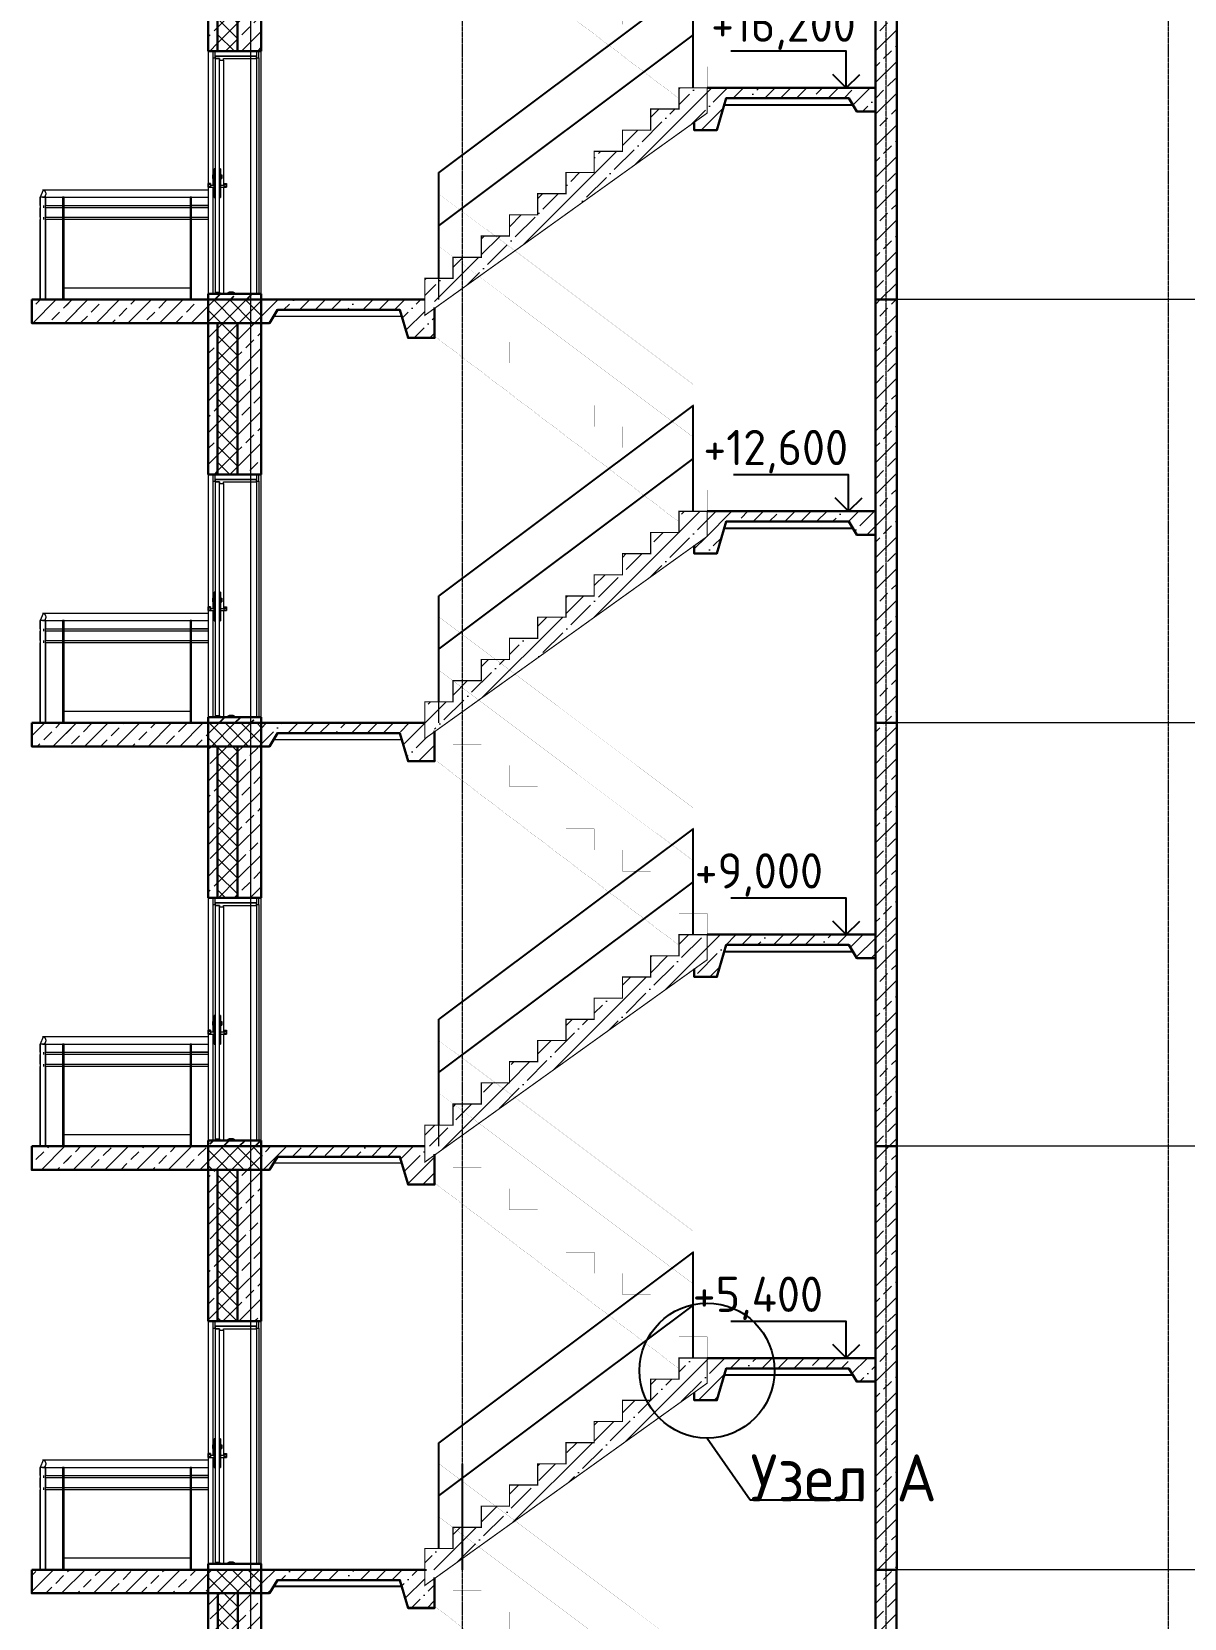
# Model space of a CAD drawing. Header units: millimetres. Extents: x -10163 to 1081624, y -5450 to 230390.
# Drawn here: x 366191 to 375988, y 59377 to 72868 of the extents above; entities that cross this region are included whole.
import ezdxf

# ---------------------------------------------------------------- set-up
doc = ezdxf.new("R2010")
doc.units = ezdxf.units.MM
doc.linetypes.add('Штрих-пунктир', pattern=[24, 20, -1.5, 1, -1.5])
for name, color, linetype, lineweight in [('0.09', 40, 'Continuous', 9), ('0.3', 40, 'Continuous', 30), ('A-DOOR', 250, 'Continuous', 9), ('A-DOOR-FRAM', 250, 'Continuous', 18), ('Балясины', 7, 'Continuous', 9), ('Верхние поручни', 7, 'Continuous', 9), ('Ограждение', 7, 'Continuous', 9), ('Поручни', 250, 'Continuous', 18)]:
    doc.layers.add(name, color=color, linetype=linetype, lineweight=lineweight)
doc.layers.add('0л_штриховка', color=7, linetype='Continuous', lineweight=9, transparency=0.2)
for name, color, linetype in [('0разрез', 7, 'Continuous'), ('Выноски', 130, 'Continuous'), ('Лестница', 7, 'Continuous'), ('норм двкри', 60, 'Continuous'), ('Оси 2', 253, 'Continuous'), ('Перекрытия', 100, 'Continuous'), ('ПРОЁМЫ', 134, 'Continuous'), ('Стены1', 120, 'Continuous'), ('Фундаменты', 40, 'Continuous')]:
    doc.layers.add(name, color=color, linetype=linetype)
doc.styles.add('ГОСТ', font='GOST Common.ttf', dxfattribs={"height": 400})

# ---------------------------------------------------------------- blocks, each defined once
blk = doc.blocks.new('Дверь-Наружная-Двойная-Полное остекление-Деревянный_фасад - 1500 x 2000 мм-347512-Сечение 0')
at = {"layer": 'A-DOOR'}
for p, q in [((-10994, 2063), (-10994, 2006)), ((-10974, 2063), (-10994, 2063)), ((-10974, 2025), (-10974, 2063)), ((-10624, 2063), (-10624, 2025)), ((-10604, 2063), (-10624, 2063)), ((-10604, 2006), (-10604, 2063)), ((-10994, 2006), (-10974, 2006)), ((-10994, 2006), (-10994, 1012)), ((-10974, 2006), (-10974, 2019)), ((-10624, 2019), (-10624, 2006)), ((-10624, 2006), (-10604, 2006)), ((-10604, 2006), (-10604, 0)), ((-10994, 1005), (-10994, 1012)), ((-10994, 1012), (-10984, 1012)), ((-10984, 1005), (-10994, 1005)), ((-10994, 997), (-10994, 1005)), ((-10994, 989), (-10994, 997)), ((-10994, 989), (-10984, 989)), ((-10994, 982), (-10994, 989)), ((-10984, 982), (-10994, 982)), ((-10994, 982), (-10994, 922)), ((-10974, 1064), (-10984, 1064)), ((-10984, 1039), (-10984, 1064)), ((-10984, 844), (-10984, 1039)), ((-10929, 1064), (-10939, 1064)), ((-10929, 1064), (-10929, 1039)), ((-10929, 1039), (-10929, 844)), ((-10929, 1012), (-10919, 1012)), ((-10929, 982), (-10919, 982)), ((-10919, 1012), (-10919, 982)), ((-11034, 937), (-11034, 939)), ((-11014, 939), (-11034, 939)), ((-11034, 927), (-11034, 937)), ((-11014, 937), (-11034, 937)), ((-11034, 914), (-11034, 927)), ((-11014, 927), (-11034, 927)), ((-11034, 906), (-11034, 914)), ((-11034, 914), (-11014, 914)), ((-11034, 906), (-11014, 906)), ((-11014, 939), (-11014, 937)), ((-11014, 937), (-11014, 927)), ((-11014, 927), (-11014, 914)), ((-10984, 922), (-11014, 922)), ((-11014, 914), (-11014, 912)), ((-11014, 912), (-11014, 914)), ((-11014, 912), (-11014, 911)), ((-11014, 911), (-11014, 912)), ((-11014, 910), (-11014, 909)), ((-11014, 909), (-11014, 910)), ((-11014, 908), (-11014, 907)), ((-11014, 907), (-11014, 907)), ((-11014, 906), (-10984, 906)), ((-10994, 907), (-10994, 0)), ((-10984, 819), (-10984, 844)), ((-10984, 819), (-10974, 819)), ((-10939, 819), (-10929, 819)), ((-10899, 922), (-10929, 922)), ((-10929, 906), (-10899, 906)), ((-10929, 844), (-10929, 819)), ((-10899, 937), (-10899, 939)), ((-10899, 939), (-10879, 939)), ((-10899, 927), (-10899, 937)), ((-10899, 937), (-10879, 937)), ((-10899, 914), (-10899, 927)), ((-10899, 927), (-10879, 927)), ((-10899, 912), (-10899, 914)), ((-10899, 914), (-10879, 914)), ((-10899, 914), (-10899, 912)), ((-10899, 911), (-10899, 912)), ((-10899, 912), (-10899, 911)), ((-10899, 909), (-10899, 910)), ((-10899, 910), (-10899, 909)), ((-10899, 907), (-10899, 908)), ((-10899, 907), (-10899, 907)), ((-10899, 906), (-10879, 906)), ((-10879, 939), (-10879, 937)), ((-10879, 937), (-10879, 927)), ((-10879, 927), (-10879, 914)), ((-10879, 914), (-10879, 906)), ((-10856, 15), (-10882, 0)), ((-10821, 15), (-10856, 15)), ((-10796, 0), (-10821, 15)), ((-10882, 0), (-10796, 0))]:
    blk.add_line(p, q, dxfattribs=at)
at = {"layer": 'A-DOOR', "lineweight": 18}
for p, q in [((-10974, 2000), (-10974, 15)), ((-10939, 2000), (-10974, 2000)), ((-10939, 15), (-10939, 2000)), ((-10974, 15), (-10939, 15))]:
    blk.add_line(p, q, dxfattribs=at)
at = {"layer": 'A-DOOR-FRAM'}
for p, q in [((-10974, 2019), (-10974, 2025)), ((-10974, 2025), (-10624, 2025)), ((-10624, 2025), (-10624, 2019)), ((-10624, 2019), (-10974, 2019)), ((-10974, 2019), (-10974, 2000)), ((-10974, 2000), (-10939, 2000)), ((-10939, 2000), (-10939, 1987)), ((-10939, 1987), (-10904, 1987)), ((-10904, 1987), (-10904, 2000)), ((-10904, 2000), (-10624, 2000)), ((-10624, 2000), (-10624, 2019))]:
    blk.add_line(p, q, dxfattribs=at)
at = {"layer": 'A-DOOR-FRAM', "lineweight": 9}
for p, q in [((-10904, 1987), (-10904, 922)), ((-10624, 2000), (-10624, 0)), ((-10904, 907), (-10904, 0)), ((-10974, 15), (-10974, 0)), ((-10939, 15), (-10939, 0))]:
    blk.add_line(p, q, dxfattribs=at)
blk = doc.blocks.new('Ограждение - 50 x 12 мм-V30-Сечение 0')
at = {"layer": 'Балясины'}
for p, q in [((-11942, 4470), (-11954, 4470)), ((-11954, 4470), (-11954, 3600)), ((-11942, 3600), (-11942, 4470))]:
    blk.add_line(p, q, dxfattribs=at)
blk = doc.blocks.new('Ограждение - 50 x 12 мм-319649-Сечение 0')
at = {"layer": 'Балясины'}
for p, q in [((-12146, 4400), (-12146, 4470)), ((-12101, 4470), (-12146, 4470)), ((-12096, 4470), (-12101, 4470)), ((-12101, 4470), (-12101, 3600)), ((-12096, 4400), (-12096, 4470)), ((-12146, 4300), (-12146, 4380)), ((-12096, 4300), (-12096, 4380)), ((-12146, 3600), (-12146, 4280)), ((-12096, 3600), (-12096, 4280))]:
    blk.add_line(p, q, dxfattribs=at)
blk = doc.blocks.new('Ограждение - Ограждение-356374-Сечение 0')
for p, q in [((-12120, 40530), (-12146, 40470)), ((-12120, 40530), (-12146, 40470)), ((-12146, 40470), (-12146, 39600)), ((-10716, 40400), (-10858, 40400)), ((-11942, 39700), (-10870, 39700))]:
    blk.add_line(p, q)
at = {"layer": 'Верхние поручни'}
for p, q in [((-10716, 40530), (-12120, 40530)), ((-11007, 40530), (-11014, 40530)), ((-10994, 40530), (-10998, 40530)), ((-12120, 40470), (-10716, 40470))]:
    blk.add_line(p, q, dxfattribs=at)
for points, knots in [([(-12095, 40500), (-12095, 40502), (-12095, 40506), (-12096, 40510), (-12097, 40513), (-12099, 40515), (-12100, 40518), (-12101, 40519), (-12102, 40521), (-12103, 40522), (-12104, 40523), (-12105, 40524), (-12106, 40525), (-12108, 40526), (-12110, 40527), (-12111, 40528), (-12113, 40529), (-12115, 40529), (-12117, 40530), (-12120, 40530), (-12122, 40530), (-12123, 40530), (-12124, 40530)], [0, 0, 0, 0, 0.0555556, 0.0833333, 0.1111111, 0.1388889, 0.1666667, 0.1944444, 0.2083333, 0.2222222, 0.2361111, 0.25, 0.2777778, 0.3055556, 0.3333333, 0.3611111, 0.3888889, 0.4166667, 0.4444444, 0.5, 0.5277778, 0.5506367, 0.5506367, 0.5506367, 0.5506367]), ([(-12124, 40470), (-12123, 40470), (-12121, 40470), (-12119, 40470), (-12117, 40470), (-12115, 40471), (-12113, 40471), (-12112, 40472), (-12110, 40472), (-12109, 40473), (-12108, 40474), (-12107, 40475), (-12105, 40476), (-12104, 40478), (-12103, 40478), (-12103, 40479), (-12101, 40480), (-12100, 40482), (-12098, 40485), (-12098, 40487), (-12097, 40488), (-12096, 40491), (-12095, 40495), (-12095, 40498), (-12095, 40500)], [0.4497023, 0.4497023, 0.4497023, 0.4497023, 0.5, 0.5277778, 0.5555556, 0.5833333, 0.6111111, 0.6388889, 0.6527778, 0.6666667, 0.6875, 0.7083333, 0.75, 0.7708333, 0.7760417, 0.78125, 0.7916667, 0.8333333, 0.875, 0.8854167, 0.8958333, 0.9166667, 0.9583333, 1, 1, 1, 1])]:
    blk.add_open_spline(points, degree=3, knots=knots, dxfattribs=at)
at = {"layer": 'Поручни', "color": 7, "lineweight": 9}
for p, q in [((-12114, 40380), (-12114, 40400)), ((-12098, 40400), (-11954, 40400)), ((-12098, 40400), (-11954, 40400)), ((-12098, 40400), (-11954, 40400)), ((-11954, 40380), (-12098, 40380)), ((-11954, 40380), (-12098, 40380)), ((-11954, 40380), (-12098, 40380)), ((-11942, 40400), (-10870, 40400)), ((-10870, 40380), (-11942, 40380)), ((-10858, 40400), (-10716, 40400)), ((-10716, 40380), (-10858, 40380)), ((-12114, 40280), (-12114, 40300)), ((-12098, 40300), (-11954, 40300)), ((-12098, 40300), (-11954, 40300)), ((-12098, 40300), (-11954, 40300)), ((-11954, 40280), (-12098, 40280)), ((-11954, 40280), (-12098, 40280)), ((-11954, 40280), (-12098, 40280)), ((-11942, 40300), (-10870, 40300)), ((-10870, 40280), (-11942, 40280)), ((-10858, 40300), (-10716, 40300)), ((-10716, 40280), (-10858, 40280))]:
    blk.add_line(p, q, dxfattribs=at)
for name, p in [('Ограждение - 50 x 12 мм-319649-Сечение 0', (0, 36000)), ('Ограждение - 50 x 12 мм-V30-Сечение 0', (0, 36000)), ('Ограждение - 50 x 12 мм-V30-Сечение 0', (1083, 36000))]:
    blk.add_blockref(name, p)
blk = doc.blocks.new('типовой')
h = blk.add_hatch()
h.set_pattern_fill('ANSI33', color=256, scale=30)
h.paths.add_polyline_path([(372083, 63682), (371633, 63682), (371633, 63633), (372083, 63633)])
h = blk.add_hatch()
h.set_pattern_fill('ANSI33', color=256, scale=30)
h.paths.add_polyline_path([(372083, 63682), (371633, 63682), (371633, 63633), (372083, 63633)])
at = {"lineweight": 9}
h = blk.add_hatch(dxfattribs=at)
h.set_pattern_fill('ANSI33', color=256, scale=30)
h.paths.add_polyline_path([(371633, 63633), (370133, 63633), (370133, 63433), (371633, 63433)])
h = blk.add_hatch(dxfattribs=at)
h.set_pattern_fill('ANSI33', color=256, scale=30)
h.paths.add_polyline_path([(370424, 63633), (370424, 63433), (371633, 63433), (371633, 63633)])
h = blk.add_hatch(dxfattribs=at)
h.set_pattern_fill('ANSI33', color=256, scale=30)
h.paths.add_polyline_path([(371713, 63433), (371633, 63433), (371633, 62146), (371713, 62146), (371713, 63133)])
h.paths.add_polyline_path([(372083, 63433), (371883, 63433), (371883, 62146), (372083, 62146)])
h = blk.add_hatch(dxfattribs=at)
h.set_pattern_fill('ANSI33', color=256, scale=30)
h.paths.add_polyline_path([(371713, 63433), (371633, 63433), (371633, 62146), (371713, 62146), (371713, 63133)])
h.paths.add_polyline_path([(372083, 63433), (371883, 63433), (371883, 62146), (372083, 62146)])
h = blk.add_hatch(dxfattribs=at)
h.set_pattern_fill('ANSI35', color=256, scale=30)
h.paths.add_polyline_path([(375874, 61619), (375874, 61833), (375634, 61833), (375634, 61653), (375394, 61653), (375394, 61473), (375154, 61473), (375154, 61293), (374914, 61293), (374914, 61113), (374674, 61113), (374674, 60933), (374434, 60933), (374434, 60753), (374194, 60753), (374194, 60573), (373954, 60573), (373954, 60393), (373714, 60393), (373714, 60213), (373474, 60213), (373474, 60033), (373557, 60033), (373557, 59959)])
h.paths.add_polyline_path([(377305, 61833), (375874, 61833), (375874, 61619), (375765, 61541), (375765, 61474), (375957, 61474), (376037, 61745), (377077, 61745), (377146, 61633), (377305, 61633)])
h.paths.add_polyline_path([(373474, 60033), (372083, 60033), (372083, 59833), (372153, 59833), (372223, 59945), (373262, 59945), (373332, 59707), (373557, 59707), (373557, 59959), (373474, 59899)])
h = blk.add_hatch(dxfattribs=at)
h.set_pattern_fill('ANSI35', color=256, scale=30)
h.paths.add_polyline_path([(375874, 61619), (375874, 61833), (375634, 61833), (375634, 61653), (375394, 61653), (375394, 61473), (375154, 61473), (375154, 61293), (374914, 61293), (374914, 61113), (374674, 61113), (374674, 60933), (374434, 60933), (374434, 60753), (374194, 60753), (374194, 60573), (373954, 60573), (373954, 60393), (373714, 60393), (373714, 60213), (373474, 60213), (373474, 60033), (373557, 60033), (373557, 59959)])
h.paths.add_polyline_path([(377305, 61833), (375874, 61833), (375874, 61619), (375765, 61541), (375765, 61474), (375957, 61474), (376037, 61745), (377077, 61745), (377146, 61633), (377305, 61633)])
h.paths.add_polyline_path([(373474, 60033), (372083, 60033), (372083, 59833), (372153, 59833), (372223, 59945), (373262, 59945), (373332, 59707), (373557, 59707), (373557, 59959), (373474, 59899)])
at = {"layer": '0л_штриховка'}
h = blk.add_hatch(dxfattribs=at)
h.set_pattern_fill('ANSI33', color=256, scale=30)
h.paths.add_polyline_path([(372083, 63682), (371633, 63682), (371633, 63633), (372083, 63633)])
at = {"layer": '0л_штриховка', "lineweight": 9}
h = blk.add_hatch(dxfattribs=at)
h.set_pattern_fill('ANSI33', color=256, scale=30)
h.paths.add_polyline_path([(371633, 63633), (370133, 63633), (370133, 63433), (371633, 63433)])
h = blk.add_hatch(dxfattribs=at)
h.set_pattern_fill('ANSI37', color=256, scale=30)
h.paths.add_polyline_path([(372083, 63633), (371633, 63633), (371633, 63433), (372083, 63433)])
h.paths.add_polyline_path([(371883, 63433), (371713, 63433), (371713, 63078), (371713, 62146), (371883, 62146)])
at = {"layer": '0л_штриховка'}
h = blk.add_hatch(dxfattribs=at)
h.set_pattern_fill('ANSI37', color=256, scale=30)
h.paths.add_polyline_path([(372083, 63633), (371633, 63633), (371633, 63433), (372083, 63433)])
h.paths.add_polyline_path([(371883, 63433), (371713, 63433), (371713, 63078), (371713, 62146), (371883, 62146)])
h = blk.add_hatch(dxfattribs=at)
h.set_pattern_fill('ANSI37', color=256, scale=30)
h.paths.add_polyline_path([(372083, 63633), (371633, 63633), (371633, 63433), (372083, 63433)])
h.paths.add_polyline_path([(371883, 63433), (371713, 63433), (371713, 63078), (371713, 62146), (371883, 62146)])
at = {"layer": '0л_штриховка', "lineweight": 9}
h = blk.add_hatch(dxfattribs=at)
h.set_pattern_fill('ANSI33', color=256, scale=30)
h.paths.add_polyline_path([(377485, 63633), (377305, 63633), (377305, 60033), (377485, 60033)])
at = {"layer": '0л_штриховка'}
h = blk.add_hatch(dxfattribs=at)
h.set_pattern_fill('ANSI33', color=256, scale=30)
h.paths.add_polyline_path([(377485, 63633), (377305, 63633), (377305, 60033), (377485, 60033)])
h = blk.add_hatch(dxfattribs=at)
h.set_pattern_fill('ANSI33', color=256, scale=30)
h.paths.add_polyline_path([(377485, 63633), (377305, 63633), (377305, 60033), (377485, 60033)])
at = {"layer": '0л_штриховка', "lineweight": 9}
h = blk.add_hatch(dxfattribs=at)
h.set_pattern_fill('ANSI33', color=256, scale=30)
h.paths.add_polyline_path([(371713, 63433), (371633, 63433), (371633, 62146), (371713, 62146), (371713, 63133)])
h.paths.add_polyline_path([(372083, 63433), (371883, 63433), (371883, 62146), (372083, 62146)])
h = blk.add_hatch(dxfattribs=at)
h.set_pattern_fill('ANSI35', color=256, scale=30)
h.paths.add_polyline_path([(375874, 61619), (375874, 61833), (375634, 61833), (375634, 61653), (375394, 61653), (375394, 61473), (375154, 61473), (375154, 61293), (374914, 61293), (374914, 61113), (374674, 61113), (374674, 60933), (374434, 60933), (374434, 60753), (374194, 60753), (374194, 60573), (373954, 60573), (373954, 60393), (373714, 60393), (373714, 60213), (373474, 60213), (373474, 60033), (373557, 60033), (373557, 59959)])
h.paths.add_polyline_path([(377305, 61833), (375874, 61833), (375874, 61619), (375765, 61541), (375765, 61474), (375957, 61474), (376037, 61745), (377077, 61745), (377146, 61633), (377305, 61633)])
h.paths.add_polyline_path([(373474, 60033), (372083, 60033), (372083, 59833), (372153, 59833), (372223, 59945), (373262, 59945), (373332, 59707), (373557, 59707), (373557, 59959), (373474, 59899)])
for p, q in [((371633, 63633), (371633, 63433)), ((371633, 63633), (371633, 63433)), ((371633, 63633), (371633, 63433)), ((371633, 63633), (371633, 63433)), ((371633, 63433), (370133, 63433)), ((371633, 63433), (370133, 63433)), ((371633, 60033), (372083, 60033)), ((371633, 60033), (372083, 60033)), ((371633, 60033), (372083, 60033)), ((372083, 60033), (372083, 59833)), ((372083, 60033), (372083, 59833)), ((372083, 60033), (372083, 59833)), ((372083, 59833), (371633, 59833)), ((372083, 59833), (371633, 59833)), ((372083, 59833), (371633, 59833))]:
    blk.add_line(p, q)
at = {"lineweight": 30}
for p, q in [((371633, 63633), (371633, 63433)), ((371633, 60033), (371633, 59833)), ((371633, 60033), (371633, 59833)), ((371633, 60033), (371633, 59833)), ((371633, 59833), (370133, 59833)), ((371633, 59833), (370133, 59833))]:
    blk.add_line(p, q, dxfattribs=at)
at = {"ltscale": 10}
for p, q in [((377305, 63633), (377305, 60033)), ((377305, 63633), (377305, 60033)), ((375754, 62733), (373594, 61113)), ((375754, 62733), (373594, 61113)), ((375754, 62733), (373594, 61113)), ((375754, 61833), (375754, 62733)), ((375754, 61833), (375754, 62733)), ((375754, 61833), (375754, 62733)), ((375754, 62283), (373594, 60663)), ((375754, 62283), (373594, 60663)), ((375754, 62283), (373594, 60663)), ((375754, 61833), (375754, 62283)), ((375754, 61833), (375754, 62283)), ((375754, 61833), (375754, 62283)), ((376020, 61689), (377111, 61689)), ((376020, 61689), (377111, 61689)), ((376020, 61689), (377111, 61689)), ((373594, 60213), (373594, 61113)), ((373594, 60213), (373594, 61113)), ((373594, 60213), (373594, 61113)), ((373594, 60213), (373594, 60663)), ((373594, 60213), (373594, 60663)), ((373594, 60213), (373594, 60663))]:
    blk.add_line(p, q, dxfattribs=at)
at = {"lineweight": 30, "ltscale": 10}
for points in [[(370133, 63633), (372083, 63633), (372083, 63433), (370133, 63433)], [(370133, 60033), (372083, 60033), (372083, 59833), (370133, 59833)], [(370133, 60033), (372083, 60033), (372083, 59833), (370133, 59833)]]:
    blk.add_lwpolyline(points, close=True, dxfattribs=at)
at = {"ltscale": 10}
blk.add_lwpolyline([(370133, 63633), (372083, 63633), (372083, 63433), (370133, 63433)], close=True, dxfattribs=at)
for points, const_width in [([(373594, 60213), (373594, 61113), (375754, 62733), (375754, 61833)], 10), ([(373594, 60213), (373594, 61113), (375754, 62733), (375754, 61833)], 10), ([(373594, 60213), (373594, 61113), (375754, 62733), (375754, 61833)], 10), ([(373594, 60663), (375754, 62283)], 10), ([(373594, 60663), (375754, 62283)], 10), ([(373594, 60663), (375754, 62283)], 10), ([(373474, 60033), (373474, 59899), (375874, 61619), (375874, 61833)], 10), ([(375765, 61541), (375765, 61474), (375957, 61474), (376020, 61689)], 1), ([(375765, 61541), (375765, 61474), (375957, 61474), (376020, 61689)], 1), ([(375765, 61541), (375765, 61474), (375957, 61474), (376020, 61689)], 1)]:
    blk.add_lwpolyline(points, dxfattribs=dict(at, const_width=const_width))
blk.add_lwpolyline([(373474, 60033, 10, 10, 0), (373474, 60213, 10, 10, 0), (373714, 60213, 10, 10, 0), (373714, 60393, 10, 10, 0), (373954, 60393, 10, 10, 0), (373954, 60573, 10, 10, 0), (374194, 60573, 10, 10, 0), (374194, 60753, 10, 10, 0), (374434, 60753, 10, 10, 0), (374434, 60933, 10, 10, 0), (374674, 60933, 10, 10, 0), (374674, 61113, 10, 10, 0), (374914, 61113, 10, 10, 0), (374914, 61293, 10, 10, 0), (375154, 61293, 10, 10, 0), (375154, 61473, 10, 10, 0), (375394, 61473, 10, 10, 0), (375394, 61653, 10, 10, 0), (375634, 61653, 10, 10, 0), (375634, 61833, 10, 10, 0), (375874, 61833, 0, 0, 0)], format="xyseb", dxfattribs=at)
blk.add_lwpolyline([(373474, 60033, 10, 10, 0), (373474, 60213, 10, 10, 0), (373714, 60213, 10, 10, 0), (373714, 60393, 10, 10, 0), (373954, 60393, 10, 10, 0), (373954, 60573, 10, 10, 0), (374194, 60573, 10, 10, 0), (374194, 60753, 10, 10, 0), (374434, 60753, 10, 10, 0), (374434, 60933, 10, 10, 0), (374674, 60933, 10, 10, 0), (374674, 61113, 10, 10, 0), (374914, 61113, 10, 10, 0), (374914, 61293, 10, 10, 0), (375154, 61293, 10, 10, 0), (375154, 61473, 10, 10, 0), (375394, 61473, 10, 10, 0), (375394, 61653, 10, 10, 0), (375634, 61653, 10, 10, 0), (375634, 61833, 10, 10, 0), (375874, 61833, 0, 0, 0)], format="xyseb", dxfattribs=at)
blk.add_lwpolyline([(373474, 60033, 10, 10, 0), (373474, 60213, 10, 10, 0), (373714, 60213, 10, 10, 0), (373714, 60393, 10, 10, 0), (373954, 60393, 10, 10, 0), (373954, 60573, 10, 10, 0), (374194, 60573, 10, 10, 0), (374194, 60753, 10, 10, 0), (374434, 60753, 10, 10, 0), (374434, 60933, 10, 10, 0), (374674, 60933, 10, 10, 0), (374674, 61113, 10, 10, 0), (374914, 61113, 10, 10, 0), (374914, 61293, 10, 10, 0), (375154, 61293, 10, 10, 0), (375154, 61473, 10, 10, 0), (375394, 61473, 10, 10, 0), (375394, 61653, 10, 10, 0), (375634, 61653, 10, 10, 0), (375634, 61833, 10, 10, 0), (375874, 61833, 0, 0, 0)], format="xyseb", dxfattribs=at)
at = {"layer": '0.09', "lineweight": 9, "ltscale": 10}
for p, q in [((373594, 63633), (373594, 64533)), ((373594, 63633), (373594, 64533)), ((373594, 63633), (373594, 64533)), ((373279, 59889), (372188, 59889)), ((373279, 59889), (372188, 59889)), ((373279, 59889), (372188, 59889))]:
    blk.add_line(p, q, dxfattribs=at)
at = {"layer": '0.09', "lineweight": 9}
for p, q in [((371633, 62146), (371633, 60082)), ((372083, 60082), (372083, 62146)), ((380065, 60033), (377485, 60033)), ((380065, 60033), (377485, 60033)), ((380065, 60033), (377485, 60033))]:
    blk.add_line(p, q, dxfattribs=at)
at = {"layer": '0.09', "lineweight": 9, "ltscale": 10, "const_width": 1}
for points in [[(375754, 62013), (375754, 62913), (373594, 64533), (373594, 63633)], [(375754, 62013), (375754, 62913), (373594, 64533), (373594, 63633)], [(375754, 62013), (375754, 62913), (373594, 64533), (373594, 63633)], [(375754, 62463), (373594, 64083)], [(375754, 62463), (373594, 64083)], [(375754, 62463), (373594, 64083)], [(375874, 61833), (375874, 62013), (375634, 62013), (375634, 62193), (375394, 62193), (375394, 62373), (375154, 62373), (375154, 62553), (374914, 62553), (374914, 62733), (374674, 62733), (374674, 62913), (374434, 62913), (374434, 63093), (374194, 63093), (374194, 63273), (373954, 63273), (373954, 63453), (373714, 63453), (373714, 63633), (373474, 63633)], [(375874, 61833), (375874, 62013), (375634, 62013), (375634, 62193), (375394, 62193), (375394, 62373), (375154, 62373), (375154, 62553), (374914, 62553), (374914, 62733), (374674, 62733), (374674, 62913), (374434, 62913), (374434, 63093), (374194, 63093), (374194, 63273), (373954, 63273), (373954, 63453), (373714, 63453), (373714, 63633), (373474, 63633)], [(375874, 61833), (375874, 62013), (375634, 62013), (375634, 62193), (375394, 62193), (375394, 62373), (375154, 62373), (375154, 62553), (374914, 62553), (374914, 62733), (374674, 62733), (374674, 62913), (374434, 62913), (374434, 63093), (374194, 63093), (374194, 63273), (373954, 63273), (373954, 63453), (373714, 63453), (373714, 63633), (373474, 63633)], [(373557, 63322), (375634, 61743)], [(373557, 63322), (375634, 61743)], [(373557, 63322), (375634, 61743)]]:
    blk.add_lwpolyline(points, dxfattribs=at)
at = {"layer": '0.3', "lineweight": 30}
for p, q in [((371633, 63633), (371633, 63682)), ((372083, 63633), (372083, 63682)), ((371633, 63433), (371633, 63069)), ((371633, 63433), (371633, 63069)), ((371633, 63433), (371633, 63069)), ((371713, 63433), (371713, 63078)), ((371713, 63433), (371713, 63078)), ((371713, 63433), (371713, 63078)), ((371883, 63433), (371883, 62146)), ((371883, 63433), (371883, 62146)), ((371883, 63433), (371883, 62146)), ((372083, 63433), (372083, 62146)), ((372083, 63433), (372083, 62146)), ((372083, 63433), (372083, 62146)), ((371633, 63133), (371633, 62146)), ((371633, 63133), (371633, 62146)), ((371633, 63133), (371633, 62146)), ((371713, 63133), (371713, 62146)), ((371713, 63133), (371713, 62146)), ((371713, 63133), (371713, 62146)), ((371633, 60033), (371633, 60082)), ((372083, 60082), (371633, 60082)), ((372083, 60033), (372083, 60082))]:
    blk.add_line(p, q, dxfattribs=at)
at = {"layer": '0.3', "lineweight": 30, "ltscale": 10}
blk.add_line((377305, 63633), (377305, 60033), dxfattribs=at)
at = {"layer": '0.3', "lineweight": 30}
blk.add_lwpolyline([(377485, 63633), (377485, 63633), (377305, 63633), (377305, 60033), (377485, 60033), (377485, 63633)], dxfattribs=at)
at = {"layer": '0.3'}
blk.add_lwpolyline([(371633, 62146), (372083, 62146)], dxfattribs=at)
at = {"layer": '0.3', "lineweight": 30, "ltscale": 10}
for points in [[(375765, 61541), (375765, 61474), (375957, 61474), (376037, 61745), (377077, 61745), (377146, 61633), (377305, 61633), (377305, 61833), (375874, 61833)], [(373557, 59967), (373557, 59707), (373332, 59707), (373262, 59945), (372223, 59945), (372153, 59833), (372083, 59833), (372083, 60033), (373474, 60033)]]:
    blk.add_lwpolyline(points, dxfattribs=at)
at = {"layer": 'Перекрытия', "ltscale": 10}
for points in [[(375765, 61541), (375765, 61474), (375957, 61474), (376037, 61745), (377077, 61745), (377146, 61633), (377305, 61633), (377305, 61833), (375874, 61833)], [(375765, 61541), (375765, 61474), (375957, 61474), (376037, 61745), (377077, 61745), (377146, 61633), (377305, 61633), (377305, 61833), (375874, 61833)], [(373557, 59967), (373557, 59707), (373332, 59707), (373262, 59945), (372223, 59945), (372153, 59833), (372083, 59833), (372083, 60033), (373474, 60033)], [(373557, 59967), (373557, 59707), (373332, 59707), (373262, 59945), (372223, 59945), (372153, 59833), (372083, 59833), (372083, 60033), (373474, 60033)]]:
    blk.add_lwpolyline(points, dxfattribs=at)
at = {"layer": 'Стены1'}
blk.add_lwpolyline([(377485, 63633), (377485, 63633), (377305, 63633), (377305, 60033), (377485, 60033), (377485, 63633)], dxfattribs=at)
blk.add_lwpolyline([(377485, 63633), (377485, 63633), (377305, 63633), (377305, 60033), (377485, 60033), (377485, 63633)], dxfattribs=at)
at = {"layer": 'Фундаменты'}
blk.add_lwpolyline([(371633, 62146), (372083, 62146)], dxfattribs=at)
blk.add_lwpolyline([(371633, 62146), (372083, 62146)], dxfattribs=at)
at = {"layer": 'норм двкри', "lineweight": 25}
blk.add_blockref('Дверь-Наружная-Двойная-Полное остекление-Деревянный_фасад - 1500 x 2000 мм-347512-Сечение 0', (382667, 60082), dxfattribs=at)
at = {"layer": 'норм двкри', "lineweight": 18}
blk.add_blockref('Дверь-Наружная-Двойная-Полное остекление-Деревянный_фасад - 1500 x 2000 мм-347512-Сечение 0', (382667, 60082), dxfattribs=at)
blk.add_blockref('Дверь-Наружная-Двойная-Полное остекление-Деревянный_фасад - 1500 x 2000 мм-347512-Сечение 0', (382667, 60082), dxfattribs=at)
at = {"layer": 'Ограждение'}
blk.add_blockref('Ограждение - Ограждение-356374-Сечение 0', (382349, 20433), dxfattribs=at)
blk = doc.blocks.new('размер')
at = {"layer": 'Выноски'}
for points in [[(0, 0), (0, 311), (980, 311)], [(168, 0), (-151, 0)], [(0, 0), (-114, 114)], [(0, 0), (114, 114)]]:
    blk.add_lwpolyline(points, dxfattribs=at)

msp = doc.modelspace()

# ---------------------------------------------------------------- hatches: boundary and pattern name
at = {"layer": '0л_штриховка', "ltscale": 0.3}
h = msp.add_hatch(dxfattribs=at)
h.set_pattern_fill('ANSI33', color=256, scale=30)
h.paths.add_polyline_path([(367691.18, 59790.142), (366191.18, 59790.142), (366191.18, 59590.142), (367691.18, 59590.142)])
h = msp.add_hatch(dxfattribs=at)
h.set_pattern_fill('ANSI37', color=256, scale=30)
h.paths.add_polyline_path([(368053.024, 59790.142), (367691.18, 59790.142), (367691.18, 59590.142), (368053.024, 59590.142)])
h.paths.add_polyline_path([(368141.952, 59790.142), (368053.024, 59790.142), (368053.024, 59590.142), (368141.952, 59590.142)])
h = msp.add_hatch(dxfattribs=at)
h.set_pattern_fill('ANSI33', color=256, scale=30)
h.paths.add_polyline_path([(373453.024, 54000.644), (373543.024, 54000.644), (373543.024, 56137.855), (373453.024, 56137.855)])
h.paths.add_polyline_path([(373543.024, 59790.143), (373453.024, 59790.143), (373453.024, 56137.855), (373543.024, 56137.855)])
h.paths.add_polyline_path([(373453.024, 59790.143), (373363.024, 59790.143), (373363.024, 56137.855), (373453.024, 56137.855)])
h.paths.add_polyline_path([(378853.024, 54000.644), (378943.024, 54000.644), (378943.024, 56137.855), (378853.024, 56137.855), (378853.024, 55989.885)])
h.paths.add_polyline_path([(378763.024, 54000.644), (378853.024, 54000.644), (378853.024, 55937.597), (378763.024, 55937.597)])
h.paths.add_polyline_path([(386563.024, 56137.855), (386653.024, 56137.855), (386653.024, 59542.773), (386563.024, 59542.773)])
h.paths.add_polyline_path([(373453.024, 55937.597), (373363.024, 55937.597), (373363.024, 54000.644), (373453.024, 54000.644)])
h.paths.add_polyline_path([(373363.024, 56137.855), (373453.024, 55937.597), (373453.024, 56137.855)])
h = msp.add_hatch(dxfattribs=at)
h.set_pattern_fill('ANSI33', color=256, scale=30)
h.paths.add_polyline_path([(367691.947, 58303.251), (367771.947, 58303.251), (367771.947, 59289.657), (367771.947, 59590.142), (367691.947, 59590.142), (367691.947, 59225.819)])
h.paths.add_polyline_path([(367941.947, 58303.251), (368053.024, 58303.251), (368053.024, 59590.142), (367941.947, 59590.142)])
h.paths.add_polyline_path([(368140.103, 59590.142), (368053.024, 59590.142), (368053.024, 58303.251), (368140.743, 58303.251)])
h = msp.add_hatch(dxfattribs=at)
h.set_pattern_fill('ANSI37', color=256, scale=30)
h.paths.add_polyline_path([(367941.947, 59590.142), (367771.947, 59590.142), (367771.947, 59234.571), (367771.947, 58303.251), (367941.947, 58303.251)])

# ---------------------------------------------------------------- linework, layer by layer
at = {"ltscale": 10}
for p, q in [((369651.999, 59970.143), (369651.999, 60690.142)), ((369337.218, 59646.024), (368246.277, 59646.024))]:
    msp.add_line(p, q, dxfattribs=at)
at = {"layer": '0.09', "lineweight": 9, "ltscale": 10, "const_width": 1}
for points in [[(371811.999, 58170.142), (371811.999, 59070.142), (369651.999, 60690.142), (369651.999, 59970.143)], [(371811.999, 58620.142), (369651.999, 60240.142)], [(371931.999, 57990.142), (371931.999, 58170.142), (371691.999, 58170.142), (371691.999, 58350.142), (371451.999, 58350.142), (371451.999, 58530.142), (371211.999, 58530.142), (371211.999, 58710.142), (370971.999, 58710.142), (370971.999, 58890.142), (370731.999, 58890.142), (370731.999, 59070.142), (370491.999, 59070.142), (370491.999, 59250.142), (370251.999, 59250.142), (370251.999, 59430.142), (370011.999, 59430.142), (370011.999, 59610.142), (369771.999, 59610.142), (369771.999, 59790.142), (369719.415, 59790.142)], [(369615.688, 59479.068), (371691.999, 57900.142)]]:
    msp.add_lwpolyline(points, dxfattribs=at)
at = {"layer": '0.3', "lineweight": 30}
for p, q in [((367691.947, 59748.635), (367691.947, 59225.819)), ((368141.947, 59639.454), (368141.947, 58303.251)), ((367771.947, 59590.142), (367771.947, 59234.571)), ((367941.947, 59590.142), (367941.947, 58303.251))]:
    msp.add_line(p, q, dxfattribs=at)
msp.add_lwpolyline([(373543.024, 59789.526), (373543.024, 59790.143), (373363.024, 59790.143), (373363.024, 56137.855), (373543.024, 56137.855), (373543.024, 59790.143)], dxfattribs=at)
at = {"layer": '0разрез'}
msp.add_lwpolyline([(367691.18, 59839.454), (368141.952, 59839.454), (368141.952, 59790.143), (367691.18, 59790.143)], close=True, dxfattribs=at)
at = {"layer": 'Лестница'}
msp.add_line((369853.024, 59790.143), (369853.024, 60690.143), dxfattribs=at)
at = {"layer": 'Оси 2', "linetype": 'Штрих-пунктир', "lineweight": 9}
for p, q in [((375853.024, 50020.924), (375853.024, 103147.78)), ((368053.024, 58303.251), (368053.024, 99483.752)), ((368053.024, 50020.924), (368053.024, 78672.607)), ((369853.024, 50020.924), (369853.024, 78672.607))]:
    msp.add_line(p, q, dxfattribs=at)
at = {"layer": 'Оси 2', "color": 9, "linetype": 'Штрих-пунктир', "lineweight": 9, "true_color": 0xc7c8ca}
for q in [(373453.024, 78672.607), (373453.024, 78622.607)]:
    msp.add_line((373453.024, 50020.924), q, dxfattribs=at)
at = {"layer": 'Перекрытия'}
msp.add_lwpolyline([(369615.688, 59715.8), (369615.688, 59464.37), (369390.374, 59464.37), (369320.865, 59701.907), (368281.032, 59701.907), (368211.523, 59590.141), (368141.952, 59590.142), (368141.952, 59790.143), (369547.426, 59790.142)], dxfattribs=at)
at = {"layer": 'ПРОЁМЫ', "ltscale": 10}
for p, q in [((371931.999, 60909.482), (372298.964, 60383.867)), ((372298.964, 60383.867), (373248.227, 60383.867))]:
    msp.add_line(p, q, dxfattribs=at)
msp.add_circle((371931.999, 61483.031), 573.549, dxfattribs=at)
at = {"layer": 'Стены1'}
for points in [[(367691.18, 58303.251), (367691.18, 59590.142)], [(368140.743, 58303.251), (368140.103, 59590.141)]]:
    msp.add_lwpolyline(points, dxfattribs=at)

# ---------------------------------------------------------------- block references
at = {"layer": 'Выноски', "xscale": -1}
for p in [(373115.001, 72390.143), (373135.016, 68790.143), (373115.001, 65190.143), (373115.001, 61590.143)]:
    msp.add_blockref('размер', p, dxfattribs=at)
at = {"layer": 'Перекрытия'}
for p in [(-3941.534, 10557.022), (-3941.534, 6957.022), (-3941.534, 3357.022), (-3941.534, -242.978)]:
    msp.add_blockref('типовой', p, dxfattribs=at)

# ---------------------------------------------------------------- texts
at = {"layer": 'Выноски', "char_height": 300, "attachment_point": 3, "style": 'ГОСТ'}
for s, insert in [('+16,200', (373196.292, 73082.186)), ('+12,600', (373130.53, 69482.186)), ('+9,000', (372917.511, 65882.186)), ('+5,400', (372917.511, 62282.186))]:
    msp.add_mtext_dynamic_manual_height_columns(s, width=1172.88776, gutter_width=2000, heights=[0], dxfattribs=dict(at, insert=insert))
at = {"layer": 'ПРОЁМЫ', "ltscale": 10, "insert": (372298.964, 60770.402), "char_height": 400, "attachment_point": 1, "style": 'ГОСТ'}
msp.add_mtext_dynamic_manual_height_columns('Узел А', width=1846.72172, gutter_width=2000, heights=[0], dxfattribs=at)

doc.saveas('drawing.dxf')
